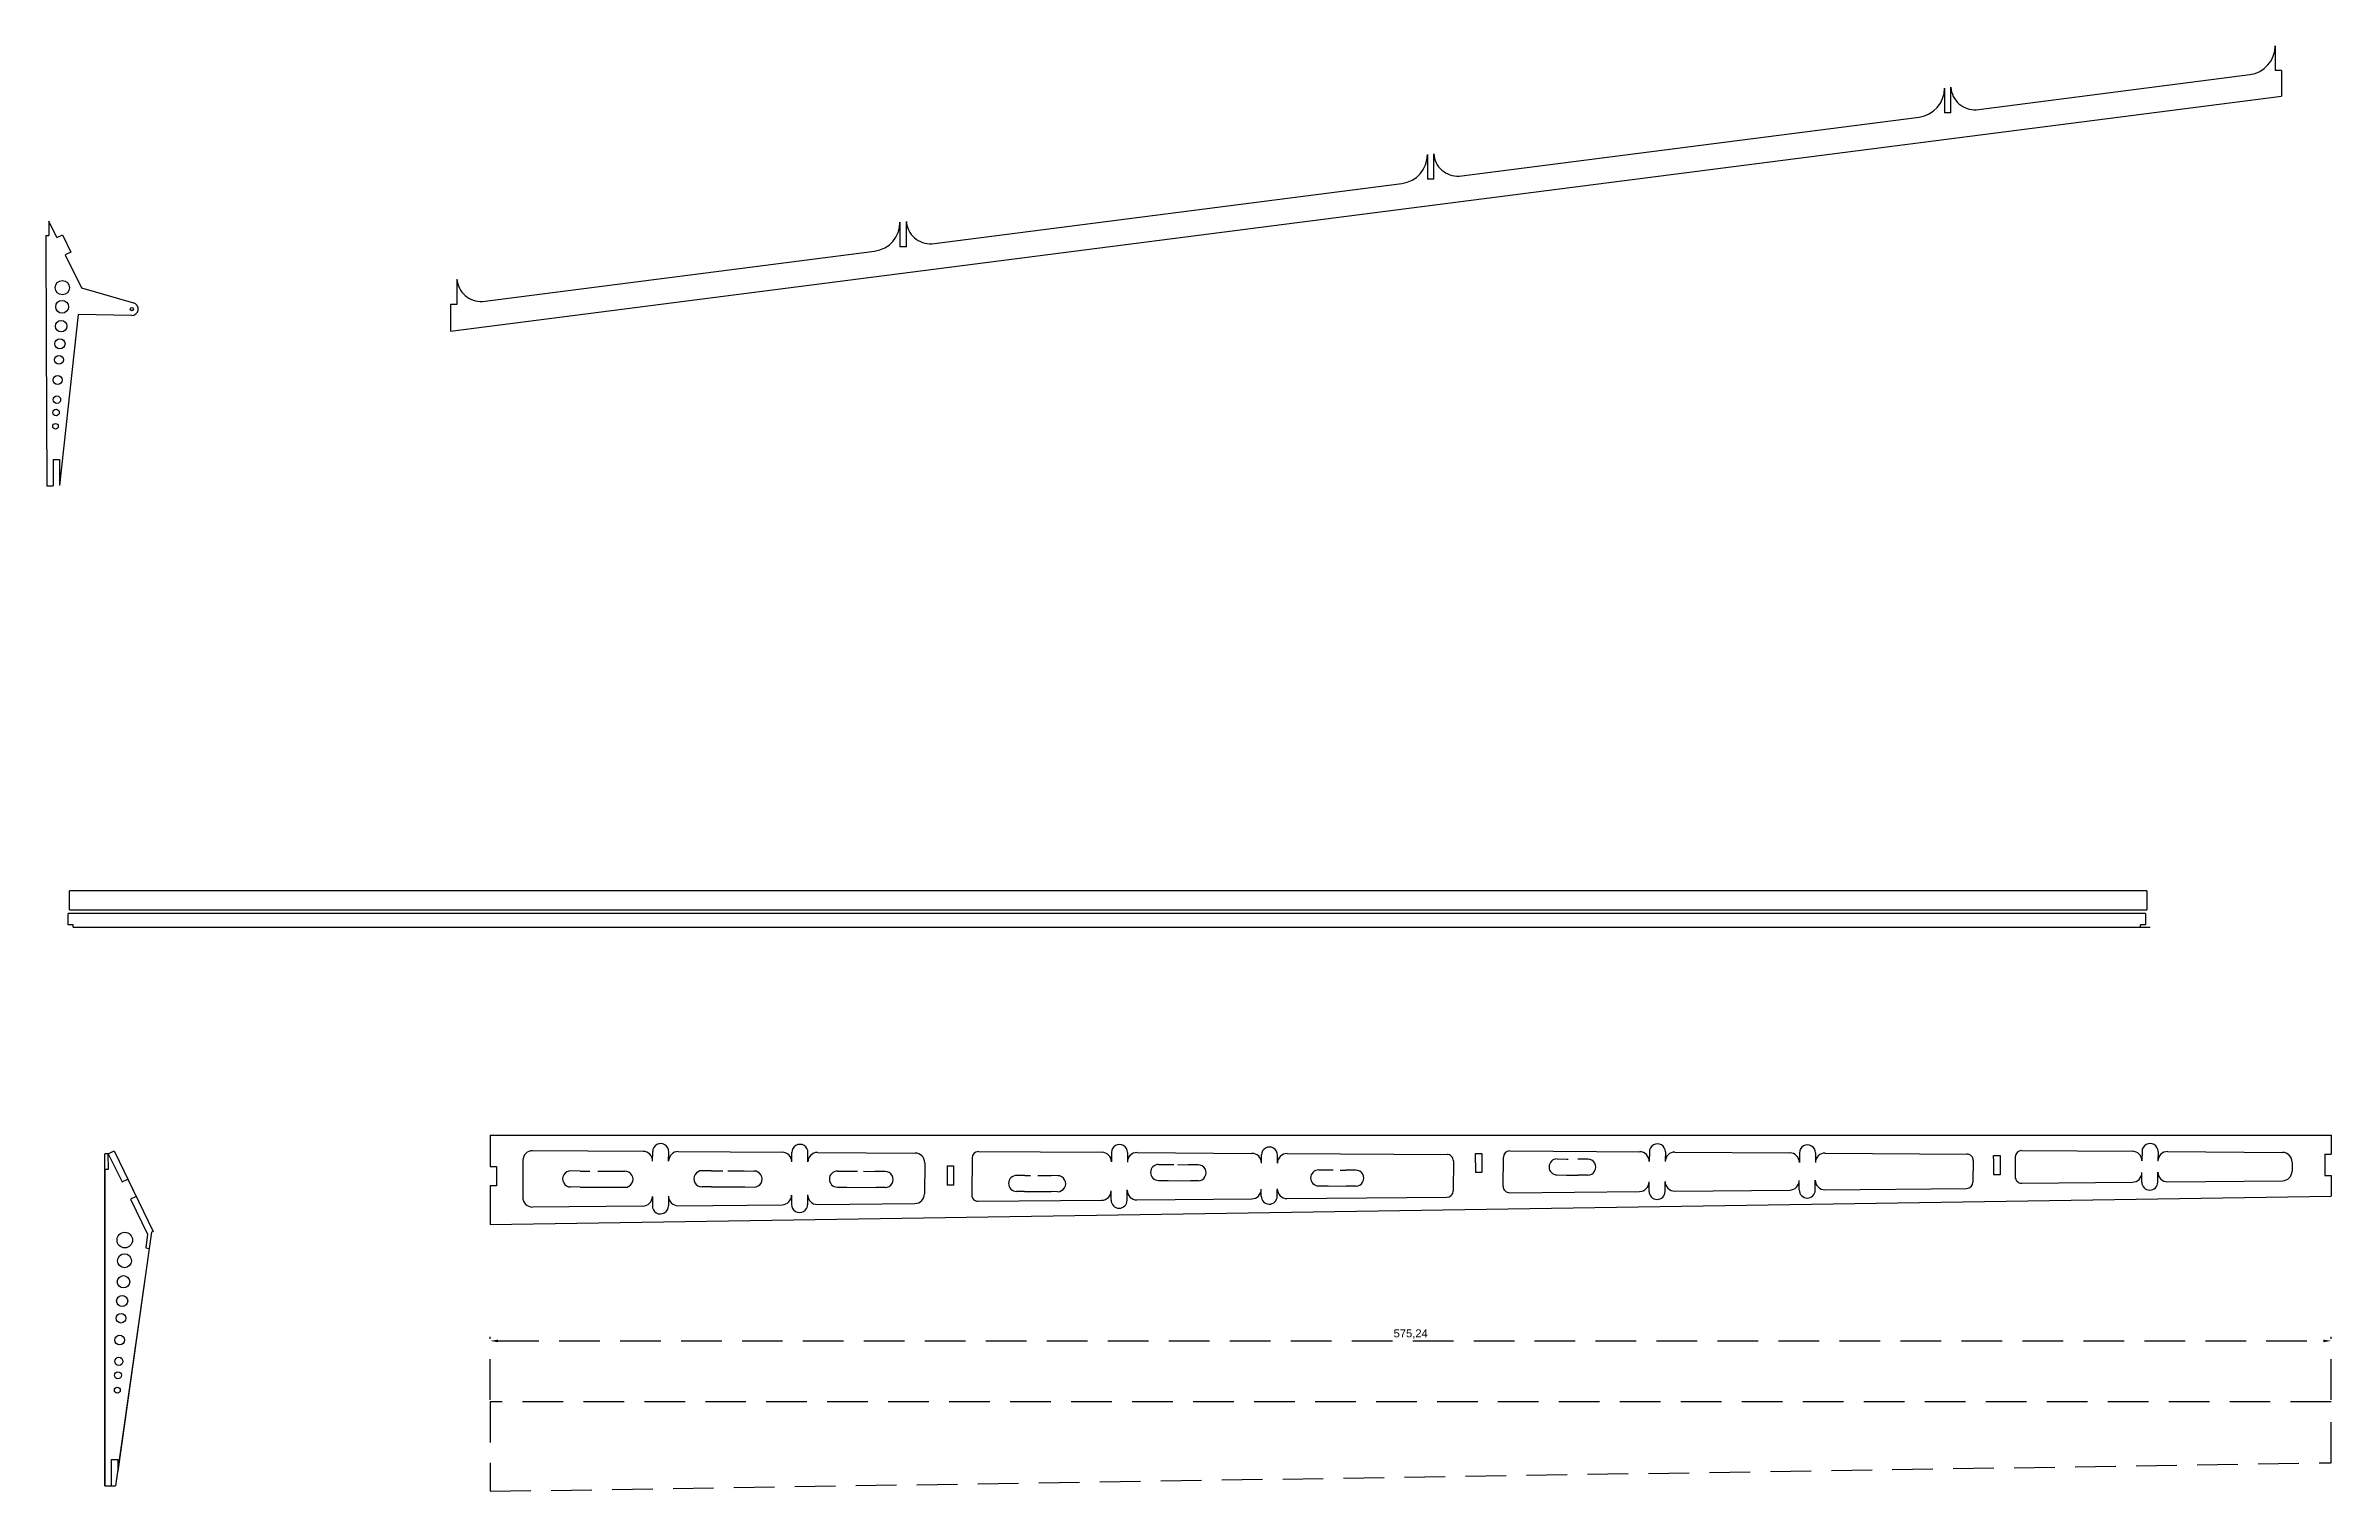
# Model space of a CAD drawing. Header units: millimetres. Extents: x -11497 to 404, y -3854 to 414.
# Drawn here: x -5969 to -5255, y -2624 to -2172 of the extents above; entities that cross this region are included whole.
import ezdxf

# ---------------------------------------------------------------- set-up
doc = ezdxf.new("R2010")
doc.units = ezdxf.units.MM
doc.linetypes.add('DASHED', pattern=[19.05, 12.7, -6.35])
for name, color, linetype in [('111', 140, 'DASHED'), ('7', 1, 'Continuous'), ('LAYER01', 7, 'Continuous')]:
    doc.layers.add(name, color=color, linetype=linetype)
doc.styles.get("Standard").update_dxf_attribs({"font": 'arial.ttf'})
doc.dimstyles.new('ISO-25', dxfattribs={"dimtxt": 2.5, "dimasz": 2.5, "dimexe": 1.25, "dimexo": 0.625, "dimtad": 1, "dimtxsty": 'Standard', "dimcen": 2.5, "dimadec": 0, "dimazin": 0, "dimtfac": 1, "dimtmove": 0, "dimatfit": 3, "dimfxl": 1, "dimarcsym": 0})

# ---------------------------------------------------------------- blocks, each defined once
blk = doc.blocks.new('*D13')
at = {"layer": '111', "color": 0, "lineweight": -2, "transparency": 16777216}
for p, q in [((-5830.27, -2595.35), (-5830.27, -2575.67)), ((-5827.77, -2576.92), (-5257.53, -2576.92)), ((-5255.03, -2595.35), (-5255.03, -2575.67))]:
    blk.add_line(p, q, dxfattribs=at)
at = {"layer": '111', "color": 0, "transparency": 16777216}
for points in [[(-5827.77, -2576.5), (-5827.77, -2577.34), (-5830.27, -2576.92)], [(-5257.53, -2576.5), (-5257.53, -2577.34), (-5255.03, -2576.92)]]:
    blk.add_solid(points, dxfattribs=at)
at = {"layer": 'Defpoints', "color": 0, "transparency": 16777216}
for p in [(-5255.03, -2576.92), (-5830.27, -2595.97), (-5255.03, -2595.97)]:
    blk.add_point(p, dxfattribs=at)
at = {"layer": '111', "color": 0, "transparency": 16777216, "insert": (-5542.65, -2574.79), "char_height": 2.5, "attachment_point": 5}
blk.add_mtext('575,24', dxfattribs=at)

msp = doc.modelspace()

# ---------------------------------------------------------------- linework, layer by layer
for p, q in [((-5842.6222, -2261.4216), (-5270.5693, -2188.0109)), ((-5961.67, -2442.2753), (-5961.67, -2436.2755)), ((-5312.702, -2436.2755), (-5961.67, -2436.2755)), ((-5312.702, -2436.2755), (-5312.702, -2442.2755)), ((-5962.0795, -2446.8779), (-5962.0795, -2443.3779)), ((-5313.1115, -2443.3779), (-5962.0795, -2443.3779)), ((-5960.5795, -2446.8779), (-5962.0795, -2446.8779)), ((-5961.67, -2442.2753), (-5814.7664, -2442.2907)), ((-5960.5795, -2447.6779), (-5960.5795, -2446.8779)), ((-5960.5795, -2447.6625), (-5813.6759, -2447.6779)), ((-5814.7664, -2442.2907), (-5651.989, -2442.2755)), ((-5813.6759, -2447.6779), (-5650.8985, -2447.6627)), ((-5488.4309, -2442.2755), (-5312.702, -2442.2755)), ((-5487.3405, -2447.6627), (-5311.6115, -2447.6627)), ((-5313.1115, -2446.8779), (-5314.6115, -2446.8779)), ((-5314.6115, -2447.6779), (-5314.6115, -2446.8779)), ((-5313.1115, -2443.3779), (-5313.1115, -2446.8779)), ((-5830.2753, -2512.6426), (-5686.3661, -2512.6426)), ((-5830.2698, -2512.6426), (-5830.2698, -2522.4042)), ((-5686.3661, -2512.6426), (-5523.5887, -2512.6426)), ((-5523.5887, -2512.6426), (-5360.0306, -2512.6426)), ((-5360.0306, -2512.6426), (-5255.025, -2512.6426)), ((-5255.025, -2512.6426), (-5255.025, -2518.5556)), ((-5949.5615, -2518.4611), (-5945.2823, -2527.2348)), ((-5949.5429, -2523.2426), (-5949.5615, -2518.4611)), ((-5820.0016, -2520.4821), (-5820.0719, -2532.0764)), ((-5820.0016, -2520.4821), (-5820.0368, -2526.282)), ((-5820.0016, -2520.4821), (-5820.0368, -2526.282)), ((-5782.4842, -2517.7093), (-5816.9835, -2517.5003)), ((-5782.4842, -2517.7093), (-5782.4768, -2517.7094)), ((-5779.5024, -2520.7275), (-5779.4843, -2517.7446)), ((-5774.5031, -2520.7577), (-5774.4853, -2517.8292)), ((-5771.4849, -2517.776), (-5738.9855, -2517.9729)), ((-5736.0038, -2520.991), (-5735.9856, -2517.991)), ((-5735.9859, -2518.0481), (-5735.9853, -2518.0481)), ((-5731.0047, -2521.0213), (-5730.9861, -2517.9581)), ((-5727.9865, -2518.0395), (-5697.475, -2518.2243)), ((-5522.3861, -2521.261), (-5522.3861, -2518.3155)), ((-5522.3861, -2518.3155), (-5520.3861, -2518.3155)), ((-5520.3861, -2518.3155), (-5520.3861, -2524.3155)), ((-5360.5271, -2519.9525), (-5360.5271, -2519.0345)), ((-5360.5271, -2519.0345), (-5358.5271, -2519.0345)), ((-5360.5271, -2519.9525), (-5360.5271, -2525.0345)), ((-5358.5271, -2519.0345), (-5358.5271, -2525.0345)), ((-5257.025, -2518.5556), (-5257.025, -2525.2561)), ((-5257.025, -2518.5556), (-5255.025, -2518.5556)), ((-5950.6261, -2523.2468), (-5949.5429, -2523.2426)), ((-5945.2823, -2527.2348), (-5943.4847, -2526.358)), ((-5943.4847, -2526.358), (-5940.8418, -2531.7767)), ((-5830.2698, -2522.4042), (-5828.2698, -2522.4042)), ((-5828.2698, -2522.4042), (-5828.2698, -2528.433)), ((-5802.1121, -2523.846), (-5805.0407, -2523.8282)), ((-5791.217, -2523.912), (-5788.1865, -2523.9303)), ((-5761.0957, -2523.762), (-5764.1589, -2523.7434)), ((-5750.8689, -2523.8239), (-5747.7209, -2523.843)), ((-5694.4932, -2521.2425), (-5694.5523, -2531.0005)), ((-5687.4623, -2522.2666), (-5687.4623, -2528.2666)), ((-5687.4623, -2522.2666), (-5685.4623, -2522.2666)), ((-5685.4623, -2522.2666), (-5685.4623, -2528.2666)), ((-5522.3861, -2521.261), (-5522.3861, -2524.3155)), ((-5520.3861, -2524.3155), (-5522.3861, -2524.3155)), ((-5358.5271, -2525.0345), (-5360.5271, -2525.0345)), ((-5257.025, -2525.2561), (-5255.025, -2525.2561)), ((-5255.025, -2525.2561), (-5255.025, -2531.6605)), ((-5940.8418, -2531.7767), (-5942.6394, -2532.6534)), ((-5942.6394, -2532.6534), (-5937.3195, -2543.561)), ((-5830.2698, -2528.433), (-5830.2698, -2540.5688)), ((-5828.2698, -2528.433), (-5830.2698, -2528.433)), ((-5830.2698, -2540.5687), (-5255.025, -2531.6605)), ((-5782.5414, -2534.7733), (-5817.044, -2535.0944)), ((-5802.1424, -2528.8453), (-5805.1253, -2528.8272)), ((-5791.0782, -2528.9123), (-5788.1625, -2528.93)), ((-5788.1898, -2528.9298), (-5788.1898, -2528.9297)), ((-5779.5694, -2531.7916), (-5779.5871, -2534.7074)), ((-5779.5869, -2534.6801), (-5779.5868, -2534.6801)), ((-5774.5881, -2534.6508), (-5774.5872, -2534.6508)), ((-5774.5691, -2531.6529), (-5774.5874, -2534.6834)), ((-5771.5412, -2534.671), (-5739.0388, -2534.3685)), ((-5761.126, -2528.7611), (-5764.126, -2528.7429)), ((-5764.0689, -2528.7433), (-5764.0689, -2528.7426)), ((-5750.7302, -2528.8241), (-5747.8144, -2528.8417)), ((-5736.0667, -2531.3868), (-5736.0844, -2534.3026)), ((-5731.0666, -2531.2481), (-5731.0857, -2534.3961)), ((-5728.0388, -2534.2661), (-5697.5244, -2533.9822)), ((-5685.4623, -2528.2666), (-5687.4623, -2528.2666)), ((-5937.3195, -2543.561), (-5937.8749, -2547.8552)), ((-5937.8749, -2547.8552), (-5936.8159, -2548.008)), ((-5948.6261, -2613.9676), (-5948.6261, -2622.2237)), ((-5948.6261, -2613.9676), (-5946.6261, -2613.9676)), ((-5946.6261, -2613.9676), (-5946.6261, -2617.655))]:
    msp.add_line(p, q)
at = {"color": 2}
for p, q in [((-5965.6501, -2232.2268), (-5968.137, -2227.128)), ((-5968.137, -2227.128), (-5968.1189, -2231.5527)), ((-5969.1189, -2231.5568), (-5968.1189, -2231.5527)), ((-5969.1189, -2231.5568), (-5968.9857, -2264.2688)), ((-5965.6501, -2232.2268), (-5963.8525, -2231.35)), ((-5963.8525, -2231.35), (-5961.2223, -2236.7428)), ((-5961.2223, -2236.7428), (-5963.0199, -2237.6195)), ((-5963.0199, -2237.6195), (-5957.985, -2247.9425)), ((-5957.985, -2247.9425), (-5941.6484, -2252.6272)), ((-5959.0246, -2256.2626), (-5964.7993, -2309.6581)), ((-5942.2322, -2256.5453), (-5959.0246, -2256.2626)), ((-5968.9857, -2264.2688), (-5968.7993, -2309.8019)), ((-5966.7993, -2301.5457), (-5966.7993, -2309.8019)), ((-5966.7993, -2301.5457), (-5964.7993, -2301.5457)), ((-5964.7993, -2301.5457), (-5964.7993, -2309.6581)), ((-5968.7993, -2309.8019), (-5966.7993, -2309.8019))]:
    msp.add_line(p, q, dxfattribs=at)
at = {"color": 0}
for p, q in [((-5679.7141, -2519.7499), (-5679.7944, -2531.2846)), ((-5677.7002, -2517.7639), (-5639.1476, -2517.9898)), ((-5628.1586, -2518.0664), (-5592.2466, -2518.3166)), ((-5581.2569, -2518.3931), (-5531.2943, -2518.6724)), ((-5529.3083, -2520.6863), (-5529.3734, -2530.0299)), ((-5513.7593, -2528.6116), (-5513.696, -2519.5288)), ((-5511.6821, -2517.5428), (-5471.0974, -2517.8255)), ((-5460.0976, -2517.9021), (-5424.1958, -2518.1522)), ((-5413.196, -2518.2288), (-5368.907, -2518.5373)), ((-5366.921, -2520.5512), (-5366.9679, -2527.2868)), ((-5353.774, -2519.4261), (-5353.7788, -2525.6423)), ((-5351.7602, -2517.4401), (-5317.1544, -2517.6812)), ((-5306.1606, -2517.7577), (-5270.2534, -2518.0079)), ((-5351.7602, -2527.6437), (-5317.1726, -2527.3209)), ((-5306.1744, -2527.2183), (-5270.2663, -2526.8831)), ((-5677.7758, -2533.2984), (-5639.203, -2532.9689)), ((-5628.2048, -2532.8662), (-5592.2967, -2532.5311)), ((-5581.3027, -2532.4284), (-5531.3548, -2532.0323)), ((-5511.7407, -2530.6254), (-5471.1276, -2530.2264)), ((-5460.1282, -2530.1238), (-5424.2228, -2529.7886)), ((-5413.2219, -2529.686), (-5368.9492, -2529.2727))]:
    msp.add_line(p, q, dxfattribs=at)
at = {"color": 7}
for p, q in [((-5636.1477, -2518.0107), (-5636.1686, -2521.0107)), ((-5631.1478, -2518.0456), (-5631.1643, -2520.7641)), ((-5589.2676, -2521.3374), (-5589.2524, -2518.8325)), ((-5584.2778, -2521.3749), (-5584.2525, -2518.8674)), ((-5496.9066, -2520.0739), (-5493.9126, -2520.1007)), ((-5487.3152, -2520.1407), (-5490.4432, -2520.1217)), ((-5468.089, -2517.8464), (-5468.1184, -2520.8436)), ((-5463.0891, -2517.8813), (-5463.1058, -2520.6256)), ((-5421.2009, -2520.2909), (-5421.2167, -2521.1703)), ((-5421.188, -2518.1731), (-5421.2009, -2520.2909)), ((-5416.1882, -2518.208), (-5416.2048, -2520.9605)), ((-5314.1545, -2517.7021), (-5314.1754, -2520.702)), ((-5309.1546, -2517.7369), (-5309.1813, -2520.7309)), ((-5721.7692, -2523.8592), (-5719.0506, -2523.8757)), ((-5706.9201, -2523.9627), (-5710.0981, -2523.9405)), ((-5663.2584, -2525.2365), (-5665.7659, -2525.2112)), ((-5652.9224, -2525.301), (-5655.0038, -2525.2865)), ((-5621.4471, -2526.7936), (-5618.45, -2526.823)), ((-5621.4123, -2521.7937), (-5618.6679, -2521.8103)), ((-5609.0598, -2521.8798), (-5612.0617, -2521.8589)), ((-5609.0947, -2526.8796), (-5611.3432, -2526.864)), ((-5571.3881, -2523.4796), (-5568.6356, -2523.4963)), ((-5559.8002, -2523.5604), (-5562.9282, -2523.5413)), ((-5496.9414, -2525.0738), (-5493.9415, -2525.0947)), ((-5487.3501, -2525.1406), (-5490.3015, -2525.1201)), ((-5468.1594, -2527.9503), (-5468.1572, -2527.2448)), ((-5463.1752, -2530.2337), (-5463.1543, -2527.2318)), ((-5421.2688, -2529.7611), (-5421.2482, -2526.807)), ((-5416.2689, -2529.7959), (-5416.2499, -2526.6679)), ((-5314.2213, -2527.2934), (-5314.2007, -2524.3419)), ((-5309.2214, -2527.3282), (-5309.2024, -2524.2002)), ((-5721.804, -2528.8591), (-5718.8041, -2528.88)), ((-5706.8735, -2528.9631), (-5709.7008, -2528.946)), ((-5663.2959, -2530.2263), (-5665.8007, -2530.2111)), ((-5652.9572, -2530.3008), (-5654.9571, -2530.2869)), ((-5636.2517, -2532.9413), (-5636.2345, -2530.114)), ((-5631.2518, -2532.9761), (-5631.2512, -2532.8946)), ((-5631.2512, -2532.8946), (-5631.2291, -2529.7166)), ((-5589.3422, -2531.6761), (-5589.3282, -2529.6762)), ((-5584.3423, -2531.7109), (-5584.3278, -2529.6295)), ((-5571.423, -2528.4795), (-5569.3052, -2528.4924)), ((-5569.3052, -2528.4924), (-5568.4258, -2528.5082)), ((-5559.835, -2528.5602), (-5562.7891, -2528.5397)), ((-5468.1751, -2530.1989), (-5468.1594, -2527.9503))]:
    msp.add_line(p, q, dxfattribs=at)
at = {"color": 2}
for centre, radius in [((-5963.9152, -2247.8688), 2.2462), ((-5963.9944, -2253.8249), 2.0077), ((-5942.2146, -2254.5454), 0.5), ((-5964.2834, -2259.8863), 1.783), ((-5964.9938, -2270.403), 1.3868), ((-5964.6727, -2265.4169), 1.5906), ((-5965.381, -2276.7125), 1.3868), ((-5965.6149, -2282.8511), 1.1683), ((-5966.0674, -2291.1641), 0.8624), ((-5965.8882, -2286.8663), 1.006)]:
    msp.add_circle(centre, radius, dxfattribs=at)
for centre, radius in [((-5944.4123, -2545.4166), 2.433), ((-5944.4981, -2551.868), 2.1747), ((-5945.2329, -2564.4242), 1.7229), ((-5944.8112, -2558.4336), 1.9313), ((-5945.5806, -2569.825), 1.5021), ((-5946, -2576.6592), 1.5021), ((-5946.2534, -2583.3084), 1.2655), ((-5946.7436, -2592.3129), 0.9341), ((-5946.5495, -2587.6576), 1.0897)]:
    msp.add_circle(centre, radius)
msp.add_arc((-5942.2146, -2254.5454), 2, 268.5758191, 74.4443829, dxfattribs=at)
for centre, radius, start, end in [((-5817.0017, -2520.5003), 3, 89.6529021, 179.6529021), ((-5782.5023, -2520.7093), 3, 359.6529021, 89.6529021), ((-5776.9844, -2517.7597), 2.5, 358.4080025, 179.6529021), ((-5771.5031, -2520.7759), 3, 89.6529021, 179.6529021), ((-5739.0037, -2520.9728), 3, 359.6529021, 89.6529021), ((-5733.4856, -2518.0062), 2.5, 358.2038263, 180.9613023), ((-5728.0047, -2521.0394), 3, 89.6529021, 179.6529021), ((-5697.4932, -2521.2243), 3, 359.6529021, 89.6529021), ((-5805.1101, -2526.3273), 2.5, 88.4080025, 269.6529021), ((-5788.12, -2526.4302), 2.5, 269.0263686, 91.6445922), ((-5764.1108, -2526.243), 2.5, 88.2038263, 270.9613023), ((-5747.7992, -2526.3418), 2.5, 269.6529021, 91.101978), ((-5817.0719, -2532.0945), 3, 179.6529021, 270.5331705), ((-5782.5694, -2531.7735), 3, 270.5331705, 359.6529021), ((-5777.0873, -2534.7499), 2.5, 179.0263686, 1.6445922), ((-5771.5691, -2531.6711), 3, 179.6529021, 270.5331705), ((-5739.0667, -2531.3686), 3, 270.5331705, 359.6529021), ((-5733.5845, -2534.3177), 2.5, 179.6529021, 1.101978), ((-5728.0667, -2531.2663), 3, 179.6529021, 270.5331705), ((-5697.5523, -2530.9823), 3, 270.5331705, 359.6529021)]:
    msp.add_arc(centre, radius, start, end)
at = {"color": 0}
for centre, start, end in [((-5677.7141, -2519.7638), 89.6008802, 179.6008802), ((-5531.3083, -2520.6724), 359.6008802, 89.6008802), ((-5511.6961, -2519.5427), 89.6008802, 179.6008802), ((-5368.921, -2520.5373), 359.6008802, 89.6008802), ((-5351.7741, -2519.44), 89.6008802, 179.6008802), ((-5368.9679, -2527.2728), 270.53476, 359.6008802), ((-5351.7788, -2525.6438), 179.6008802, 270.53476), ((-5677.7945, -2531.2985), 179.6008802, 270.53476), ((-5531.3735, -2530.0324), 270.53476, 359.6008802), ((-5511.7593, -2528.6255), 179.6008802, 270.53476)]:
    msp.add_arc(centre, 2, start, end, dxfattribs=at)
at = {"color": 7}
for centre, radius, start, end in [((-5639.1685, -2520.9898), 3, 359.6008802, 89.6008802), ((-5633.6477, -2518.0282), 2.5, 359.6008802, 179.6008802), ((-5633.6477, -2518.0282), 2.5, 359.6008802, 179.6008802), ((-5628.1795, -2521.0663), 3, 89.6008802, 179.6529021), ((-5592.2675, -2521.3165), 3, 359.6008802, 89.6008802), ((-5586.7525, -2518.85), 2.5, 359.6008802, 179.6008802), ((-5586.7525, -2518.85), 2.5, 359.6008802, 179.6008802), ((-5581.2778, -2521.393), 3, 89.6008802, 179.6529021), ((-5496.924, -2522.5739), 2.5, 89.6008802, 269.6008802), ((-5487.3327, -2522.6407), 2.5, 269.6008802, 89.6008802), ((-5471.1183, -2520.8254), 3, 359.6529021, 89.6008802), ((-5465.5891, -2517.8638), 2.5, 359.6008802, 179.6008802), ((-5465.5891, -2517.8638), 2.5, 359.6008802, 179.6008802), ((-5460.1185, -2520.902), 3, 89.6008802, 179.6529021), ((-5424.2167, -2521.1521), 3, 359.6529021, 89.6008802), ((-5418.6881, -2518.1906), 2.5, 359.6008802, 179.6008802), ((-5418.6881, -2518.1906), 2.5, 359.6008802, 179.6008802), ((-5413.2169, -2521.2287), 3, 89.6008802, 179.6529021), ((-5317.1753, -2520.6811), 3, 359.6008802, 89.6008802), ((-5311.6545, -2517.7195), 2.5, 359.6008802, 179.6008802), ((-5311.6545, -2517.7195), 2.5, 359.6008802, 179.6008802), ((-5306.1815, -2520.7577), 3, 89.6008802, 179.6529021), ((-5270.2743, -2521.0078), 3, 359.6008802, 89.6008802), ((-5721.7866, -2526.3591), 2.5, 89.6008802, 269.6008802), ((-5721.7866, -2526.3591), 2.5, 89.6008802, 269.6008802), ((-5706.856, -2526.4632), 2.5, 269.6008802, 89.6008802), ((-5665.7833, -2527.7111), 2.5, 89.6008802, 269.6008802), ((-5652.9398, -2527.8009), 2.5, 269.6008802, 89.6008802), ((-5621.4297, -2524.2937), 2.5, 89.6008802, 269.6008802), ((-5609.0773, -2524.3797), 2.5, 269.6008802, 89.6008802), ((-5571.4055, -2525.9796), 2.5, 89.6008802, 269.6008802), ((-5559.8176, -2526.0603), 2.5, 269.6008802, 89.6008802), ((-5471.1571, -2527.2266), 3, 270.53476, 359.6529021), ((-5460.1562, -2527.1239), 3, 179.6529021, 270.53476), ((-5424.2508, -2526.7888), 3, 270.53476, 359.6529021), ((-5413.2499, -2526.6861), 3, 179.6529021, 270.53476), ((-5317.2006, -2524.321), 3, 270.53476, 359.6008802), ((-5311.7213, -2527.3108), 2.5, 179.6008802, 359.6008802), ((-5306.2024, -2524.2184), 3, 179.6529021, 270.53476), ((-5270.2943, -2523.8832), 3, 270.53476, 359.6008802), ((-5639.231, -2529.969), 3, 270.53476, 359.6008802), ((-5633.7517, -2532.9587), 2.5, 179.6008802, 359.6008802), ((-5628.2328, -2529.8663), 3, 179.6529021, 270.53476), ((-5592.3247, -2529.5312), 3, 270.53476, 359.6008802), ((-5586.8422, -2531.6935), 2.5, 179.6008802, 359.6008802), ((-5581.3265, -2529.4285), 3, 179.6529021, 270.53476), ((-5465.6751, -2530.2163), 2.5, 179.6008802, 359.6008802), ((-5418.7688, -2529.7785), 2.5, 179.6008802, 359.6008802)]:
    msp.add_arc(centre, radius, start, end, dxfattribs=at)
at = {"layer": '111'}
for p, q in [((-5830.2698, -2595.9732), (-5830.2698, -2623.8993)), ((-5255.025, -2595.9732), (-5830.2698, -2595.9732)), ((-5255.025, -2614.9911), (-5255.025, -2595.9732)), ((-5830.2698, -2623.8993), (-5255.025, -2614.9911))]:
    msp.add_line(p, q, dxfattribs=at)
at = {"layer": '7'}
for p, q in [((-5950.6261, -2622.2237), (-5950.6261, -2518.4611)), ((-5949.5615, -2518.4611), (-5950.6261, -2518.4611)), ((-5949.5615, -2518.4611), (-5947.7639, -2517.5844)), ((-5947.7639, -2517.5844), (-5935.5219, -2542.6843)), ((-5936.1062, -2542.9693), (-5947.2682, -2622.2237)), ((-5935.5219, -2542.6843), (-5936.1062, -2542.9693)), ((-5950.6261, -2622.2237), (-5947.2682, -2622.2237))]:
    msp.add_line(p, q, dxfattribs=at)
at = {"layer": 'LAYER01'}
for p, q in [((-5272.5655, -2172.2671), (-5272.5655, -2180.0109)), ((-5365.9464, -2192.2505), (-5280.4245, -2181.276)), ((-5270.5693, -2180.0109), (-5272.5655, -2180.0109)), ((-5270.5693, -2180.0109), (-5270.5693, -2188.0109)), ((-5375.8776, -2185.525), (-5375.8776, -2193.2688)), ((-5373.8813, -2193.2688), (-5373.8813, -2185.2688)), ((-5527.5082, -2212.9835), (-5383.8125, -2194.5433)), ((-5373.8813, -2193.2688), (-5375.8776, -2193.2688)), ((-5537.4394, -2206.258), (-5537.4394, -2214.0018)), ((-5535.4431, -2214.0018), (-5535.4431, -2206.0018)), ((-5692.2818, -2234.1287), (-5545.3743, -2215.2762)), ((-5535.4431, -2214.0018), (-5537.4394, -2214.0018)), ((-5702.213, -2227.4031), (-5702.213, -2235.147)), ((-5700.2168, -2235.147), (-5700.2168, -2227.147)), ((-5832.691, -2252.1472), (-5710.1479, -2236.4214)), ((-5700.2168, -2235.147), (-5702.213, -2235.147)), ((-5840.626, -2245.1655), (-5840.626, -2253.1655)), ((-5840.626, -2253.1655), (-5842.6222, -2253.1655)), ((-5842.6222, -2253.1655), (-5842.6222, -2261.4216)), ((-5651.989, -2442.2755), (-5488.4309, -2442.2755)), ((-5650.8985, -2447.6627), (-5487.3405, -2447.6627)), ((-5493.9126, -2520.1007), (-5493.4811, -2520.1033)), ((-5950.6261, -2523.2468), (-5950.6261, -2622.2237)), ((-5802.1121, -2523.846), (-5799.1118, -2523.8641)), ((-5796.6645, -2523.879), (-5791.217, -2523.912)), ((-5761.0957, -2523.762), (-5757.5318, -2523.7836)), ((-5755.9823, -2523.7929), (-5750.8689, -2523.8239)), ((-5719.0506, -2523.8757), (-5715.5046, -2523.9014)), ((-5713.5827, -2523.9153), (-5710.0981, -2523.9405)), ((-5663.2584, -2525.2365), (-5661.397, -2525.2477)), ((-5659.1311, -2525.2615), (-5655.0038, -2525.2865)), ((-5618.6679, -2521.8103), (-5616.6992, -2521.8248)), ((-5618.45, -2526.823), (-5611.3432, -2526.864)), ((-5615.3648, -2521.8346), (-5612.0617, -2521.8589)), ((-5568.6356, -2523.4963), (-5566.8921, -2523.5101)), ((-5564.6603, -2523.5277), (-5562.9282, -2523.5413)), ((-5493.9415, -2525.0947), (-5490.3015, -2525.1201)), ((-5267.2744, -2521.0287), (-5267.2944, -2523.9041)), ((-5802.1424, -2528.8453), (-5791.0782, -2528.9123)), ((-5761.126, -2528.7611), (-5750.7302, -2528.8241)), ((-5718.8041, -2528.88), (-5709.7008, -2528.946)), ((-5663.2959, -2530.2263), (-5654.9571, -2530.2869)), ((-5568.4258, -2528.5082), (-5562.7891, -2528.5397)), ((-5936.8372, -2548.0034), (-5946.6261, -2617.655)), ((-5950.6261, -2622.2237), (-5948.6261, -2622.2237))]:
    msp.add_line(p, q, dxfattribs=at)
for centre, radius, start, end in [((-5281.5708, -2172.3436), 9.0056, 276.8257589, 0.4869574), ((-5384.8828, -2185.6015), 9.0056, 276.8257589, 0.4869574), ((-5366.437, -2184.8082), 7.4585, 183.5408911, 273.7718252), ((-5546.4446, -2206.3345), 9.0056, 276.8257589, 0.4869574), ((-5527.9988, -2205.5411), 7.4585, 183.5408911, 273.7718252), ((-5711.2183, -2227.4797), 9.0056, 276.8257589, 0.4869574), ((-5692.7725, -2226.6863), 7.4585, 183.5408911, 273.7718252), ((-5833.1817, -2244.7048), 7.4585, 183.5408911, 273.7718252)]:
    msp.add_arc(centre, radius, start, end, dxfattribs=at)

# ---------------------------------------------------------------- dimensions: what is measured, and where the dimension line sits
at = {"layer": '111'}
dim = msp.add_linear_dim(base=(-5255.025, -2576.9201), p1=(-5830.2698, -2595.9732), p2=(-5255.025, -2595.9732), dimstyle='ISO-25', dxfattribs=at)
dim.commit()
dim.dimension.update_dxf_attribs({"geometry": '*D13', "text_midpoint": (-5542.6474, -2574.7928)})

doc.saveas('drawing.dxf')
